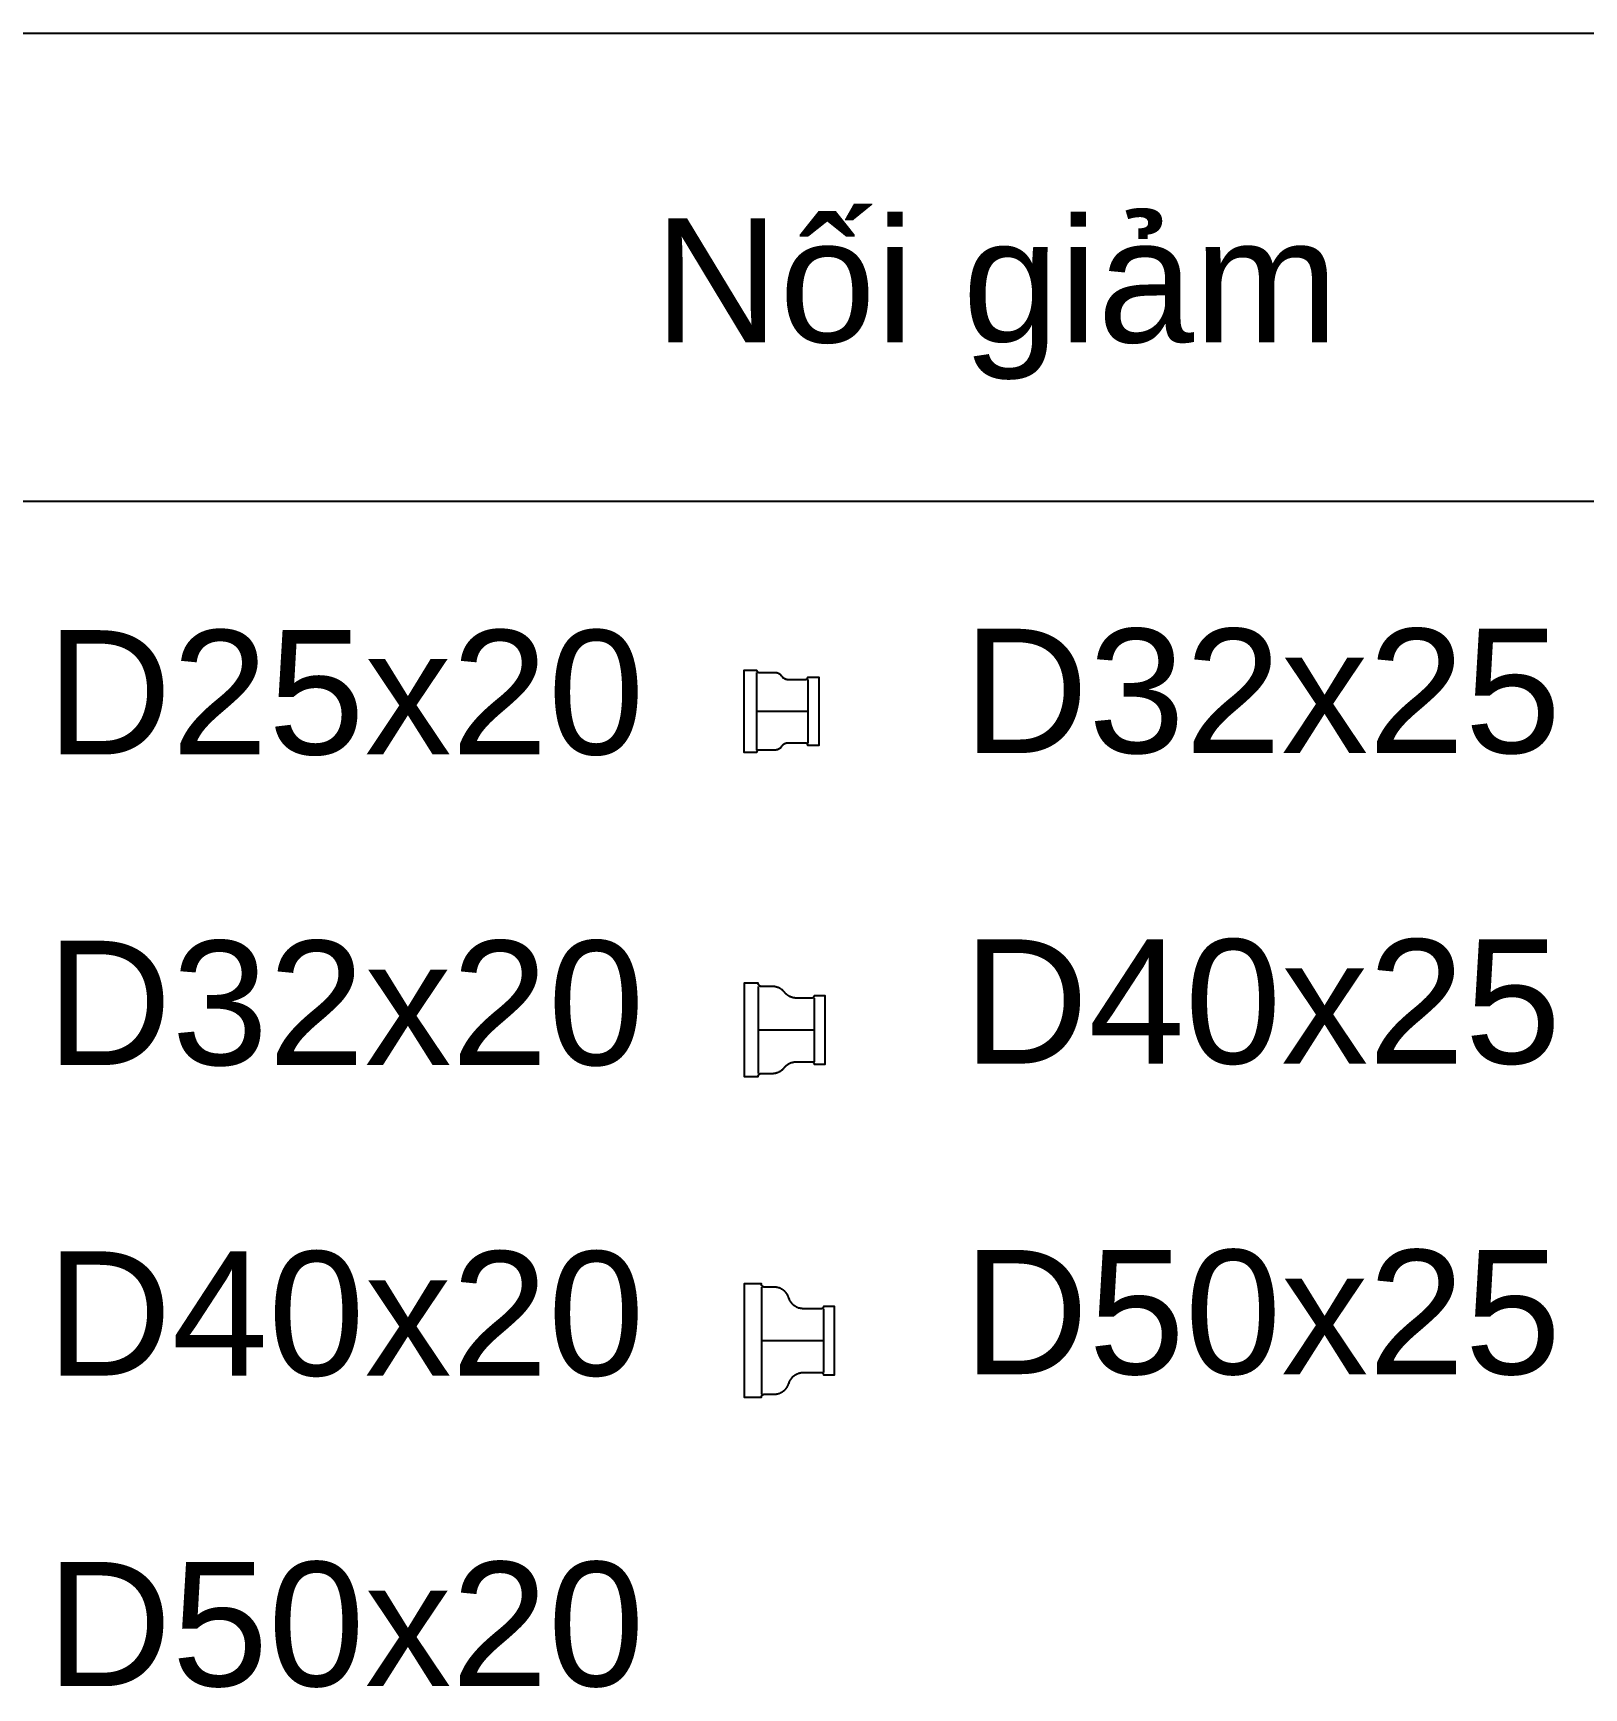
# Model space of a CAD drawing. Header units: millimetres. Extents: x 1218 to 72853, y -34712 to 16286.
# Drawn here: x 42429 to 43428, y 13849 to 14914 of the extents above; entities that cross this region are included whole.
import ezdxf

# ---------------------------------------------------------------- set-up
doc = ezdxf.new("R2010")
doc.units = ezdxf.units.MM
doc.styles.get("Standard").update_dxf_attribs({"font": 'arial.ttf'})

# ---------------------------------------------------------------- blocks, each defined once
blk = doc.blocks.new('GIAM-DN32x25 PCCC')
for p, q in [((-8.1, 25), (-8.1, -25)), ((24.9, 20.5), (24.9, -20.5))]:
    blk.add_line(p, q)
at = {"color": 8}
blk.add_line((-8.1, 0), (24.9, 0), dxfattribs=at)
blk.add_lwpolyline([(7.9, -22.7), (7.9, -22.8), (7.8, -22.9), (7.8, -23), (7.7, -23.1), (7.6, -23.1), (7.6, -23.2), (7.5, -23.3), (7.4, -23.4), (7.4, -23.4), (7.3, -23.5), (7.2, -23.6), (7.2, -23.7), (7.1, -23.7), (7, -23.8), (6.9, -23.9), (6.9, -23.9), (6.8, -24), (6.7, -24), (6.6, -24.1), (6.5, -24.1), (6.5, -24.2), (6.4, -24.3), (6.3, -24.3), (6.2, -24.4), (6.1, -24.4), (6, -24.4), (5.9, -24.5), (5.9, -24.5), (5.8, -24.6), (5.7, -24.6), (5.6, -24.7), (5.5, -24.7), (5.4, -24.7), (5.3, -24.8), (5.2, -24.8), (5.1, -24.8), (5, -24.8), (4.9, -24.9), (4.8, -24.9), (4.7, -24.9), (4.6, -24.9), (4.5, -24.9), (4.4, -25), (4.3, -25), (4.2, -25), (4.1, -25), (4, -25), (3.9, -25), (3.8, -25), (-6.6, -25), (-6.7, -25), (-6.7, -25), (-6.8, -25), (-6.8, -25), (-6.8, -25), (-6.9, -25), (-6.9, -25), (-7, -25.1), (-7, -25.1), (-7.1, -25.1), (-7.1, -25.1), (-7.2, -25.1), (-7.2, -25.1), (-7.2, -25.2), (-7.3, -25.2), (-7.3, -25.2), (-7.4, -25.2), (-7.4, -25.3), (-7.4, -25.3), (-7.5, -25.3), (-7.5, -25.3), (-7.6, -25.4), (-7.6, -25.4), (-7.6, -25.4), (-7.7, -25.5), (-7.7, -25.5), (-7.7, -25.5), (-7.7, -25.6), (-7.8, -25.6), (-7.8, -25.7), (-7.8, -25.7), (-7.9, -25.7), (-7.9, -25.8), (-7.9, -25.8), (-7.9, -25.9), (-7.9, -25.9), (-8, -25.9), (-8, -26), (-8, -26), (-8, -26.1), (-8, -26.1), (-8, -26.2), (-8, -26.2), (-8, -26.3), (-8.1, -26.3), (-8.1, -26.4), (-8.1, -26.4), (-8.1, -26.5), (-8.1, -26.5), (-16.1, -26.5), (-16.1, 26.5), (-8.1, 26.5), (-8.1, 26.5), (-8.1, 26.4), (-8.1, 26.4), (-8.1, 26.3), (-8, 26.3), (-8, 26.2), (-8, 26.2), (-8, 26.1), (-8, 26.1), (-8, 26), (-8, 26), (-8, 25.9), (-7.9, 25.9), (-7.9, 25.9), (-7.9, 25.8), (-7.9, 25.8), (-7.9, 25.7), (-7.8, 25.7), (-7.8, 25.7), (-7.8, 25.6), (-7.7, 25.6), (-7.7, 25.5), (-7.7, 25.5), (-7.7, 25.5), (-7.6, 25.4), (-7.6, 25.4), (-7.6, 25.4), (-7.5, 25.3), (-7.5, 25.3), (-7.4, 25.3), (-7.4, 25.3), (-7.4, 25.2), (-7.3, 25.2), (-7.3, 25.2), (-7.2, 25.2), (-7.2, 25.1), (-7.2, 25.1), (-7.1, 25.1), (-7.1, 25.1), (-7, 25.1), (-7, 25.1), (-6.9, 25), (-6.9, 25), (-6.8, 25), (-6.8, 25), (-6.8, 25), (-6.7, 25), (-6.7, 25), (-6.6, 25), (-6.6, 25), (3.8, 25), (3.9, 25), (3.9, 25), (4, 25), (4.1, 25), (4.2, 25), (4.3, 25), (4.4, 25), (4.5, 24.9), (4.6, 24.9), (4.7, 24.9), (4.8, 24.9), (4.9, 24.9), (5, 24.8), (5.1, 24.8), (5.2, 24.8), (5.3, 24.8), (5.4, 24.7), (5.5, 24.7), (5.6, 24.7), (5.7, 24.6), (5.8, 24.6), (5.9, 24.5), (5.9, 24.5), (6, 24.4), (6.1, 24.4), (6.2, 24.4), (6.3, 24.3), (6.4, 24.3), (6.5, 24.2), (6.5, 24.1), (6.6, 24.1), (6.7, 24), (6.8, 24), (6.9, 23.9), (6.9, 23.9), (7, 23.8), (7.1, 23.7), (7.2, 23.7), (7.2, 23.6), (7.3, 23.5), (7.4, 23.4), (7.4, 23.4), (7.5, 23.3), (7.6, 23.2), (7.6, 23.1), (7.7, 23.1), (7.8, 23), (7.8, 22.9), (7.9, 22.7), (8, 22.6), (8.1, 22.5), (8.2, 22.4), (8.2, 22.4), (8.3, 22.3), (8.3, 22.2), (8.4, 22.1), (8.5, 22.1), (8.5, 22), (8.6, 21.9), (8.7, 21.8), (8.8, 21.8), (8.8, 21.7), (8.9, 21.6), (9, 21.6), (9.1, 21.5), (9.1, 21.5), (9.2, 21.4), (9.3, 21.4), (9.4, 21.3), (9.5, 21.2), (9.6, 21.2), (9.6, 21.1), (9.7, 21.1), (9.8, 21.1), (9.9, 21), (10, 21), (10.1, 20.9), (10.2, 20.9), (10.3, 20.8), (10.4, 20.8), (10.5, 20.8), (10.5, 20.7), (10.6, 20.7), (10.7, 20.7), (10.8, 20.7), (10.9, 20.6), (11, 20.6), (11.1, 20.6), (11.2, 20.6), (11.3, 20.6), (11.4, 20.5), (11.5, 20.5), (11.6, 20.5), (11.7, 20.5), (11.8, 20.5), (11.9, 20.5), (12, 20.5), (12.1, 20.5), (23.4, 20.5), (23.5, 20.5), (23.6, 20.5), (23.6, 20.5), (23.7, 20.5), (23.7, 20.5), (23.8, 20.5), (23.8, 20.5), (23.9, 20.6), (23.9, 20.6), (23.9, 20.6), (24, 20.6), (24, 20.6), (24.1, 20.6), (24.1, 20.7), (24.2, 20.7), (24.2, 20.7), (24.2, 20.7), (24.3, 20.8), (24.3, 20.8), (24.4, 20.8), (24.4, 20.8), (24.4, 20.9), (24.5, 20.9), (24.5, 20.9), (24.5, 21), (24.6, 21), (24.6, 21), (24.6, 21.1), (24.7, 21.1), (24.7, 21.2), (24.7, 21.2), (24.7, 21.2), (24.8, 21.3), (24.8, 21.3), (24.8, 21.4), (24.8, 21.4), (24.8, 21.4), (24.8, 21.5), (24.9, 21.5), (24.9, 21.6), (24.9, 21.6), (24.9, 21.7), (24.9, 21.7), (24.9, 21.8), (24.9, 21.8), (24.9, 21.9), (24.9, 21.9), (24.9, 22), (24.9, 22), (31.9, 22), (31.9, -22), (24.9, -22), (24.9, -21.9), (24.9, -21.9), (24.9, -21.8), (24.9, -21.8), (24.9, -21.7), (24.9, -21.7), (24.9, -21.6), (24.9, -21.6), (24.9, -21.5), (24.8, -21.5), (24.8, -21.4), (24.8, -21.4), (24.8, -21.4), (24.8, -21.3), (24.8, -21.3), (24.7, -21.2), (24.7, -21.2), (24.7, -21.2), (24.7, -21.1), (24.6, -21.1), (24.6, -21), (24.6, -21), (24.5, -21), (24.5, -20.9), (24.5, -20.9), (24.4, -20.9), (24.4, -20.8), (24.4, -20.8), (24.3, -20.8), (24.3, -20.8), (24.2, -20.7), (24.2, -20.7), (24.2, -20.7), (24.1, -20.7), (24.1, -20.6), (24, -20.6), (24, -20.6), (23.9, -20.6), (23.9, -20.6), (23.9, -20.6), (23.8, -20.5), (23.8, -20.5), (23.7, -20.5), (23.7, -20.5), (23.6, -20.5), (23.6, -20.5), (23.5, -20.5), (23.5, -20.5), (23.4, -20.5), (12.1, -20.5), (11.9, -20.5), (11.8, -20.5), (11.7, -20.5), (11.6, -20.5), (11.5, -20.5), (11.4, -20.5), (11.3, -20.6), (11.2, -20.6), (11.1, -20.6), (11, -20.6), (10.9, -20.6), (10.8, -20.7), (10.7, -20.7), (10.6, -20.7), (10.5, -20.7), (10.5, -20.8), (10.4, -20.8), (10.3, -20.8), (10.2, -20.9), (10.1, -20.9), (10, -21), (9.9, -21), (9.8, -21.1), (9.7, -21.1), (9.6, -21.1), (9.6, -21.2), (9.5, -21.2), (9.4, -21.3), (9.3, -21.4), (9.2, -21.4), (9.1, -21.5), (9.1, -21.5), (9, -21.6), (8.9, -21.6), (8.8, -21.7), (8.8, -21.8), (8.7, -21.8), (8.6, -21.9), (8.5, -22), (8.5, -22.1), (8.4, -22.1), (8.3, -22.2), (8.3, -22.3), (8.2, -22.4), (8.2, -22.4), (8.1, -22.5), (8, -22.6), (8, -22.7)], close=True)
at = {"flags": 1}
for p in [(-16.1, 0), (31.9, 0)]:
    blk.add_attdef('AMC', p, '', height=0.5, dxfattribs=at)
blk = doc.blocks.new('GIAM-DN40x25 PCCC')
for p, q in [((-6.8, 28), (-6.8, -28)), ((29.2, 20.5), (29.2, -20.5))]:
    blk.add_line(p, q)
at = {"color": 8}
blk.add_line((-6.8, 0), (29.2, 0), dxfattribs=at)
blk.add_lwpolyline([(10, -24.2), (10.1, -24.1), (10.3, -24), (10.4, -23.8), (10.5, -23.7), (10.6, -23.6), (10.7, -23.4), (10.9, -23.3), (11, -23.2), (11.1, -23.1), (11.3, -23), (11.4, -22.8), (11.5, -22.7), (11.7, -22.6), (11.8, -22.5), (12, -22.4), (12.1, -22.3), (12.3, -22.2), (12.4, -22.1), (12.6, -22), (12.7, -21.9), (12.9, -21.8), (13, -21.7), (13.2, -21.6), (13.3, -21.6), (13.5, -21.5), (13.7, -21.4), (13.8, -21.3), (14, -21.3), (14.2, -21.2), (14.3, -21.1), (14.5, -21.1), (14.7, -21), (14.8, -21), (15, -20.9), (15.2, -20.9), (15.4, -20.8), (15.5, -20.8), (15.7, -20.7), (15.9, -20.7), (16.1, -20.7), (16.2, -20.6), (16.4, -20.6), (16.6, -20.6), (16.8, -20.6), (16.9, -20.5), (17.1, -20.5), (17.3, -20.5), (17.5, -20.5), (17.8, -20.5), (27.7, -20.5), (27.7, -20.5), (27.8, -20.5), (27.8, -20.5), (27.9, -20.5), (27.9, -20.5), (27.9, -20.5), (28, -20.5), (28, -20.5), (28.1, -20.6), (28.1, -20.6), (28.2, -20.6), (28.2, -20.6), (28.3, -20.6), (28.3, -20.6), (28.3, -20.7), (28.4, -20.7), (28.4, -20.7), (28.5, -20.7), (28.5, -20.8), (28.5, -20.8), (28.6, -20.8), (28.6, -20.8), (28.7, -20.9), (28.7, -20.9), (28.7, -20.9), (28.8, -21), (28.8, -21), (28.8, -21), (28.9, -21.1), (28.9, -21.1), (28.9, -21.2), (28.9, -21.2), (29, -21.2), (29, -21.3), (29, -21.3), (29, -21.4), (29, -21.4), (29.1, -21.4), (29.1, -21.5), (29.1, -21.5), (29.1, -21.6), (29.1, -21.6), (29.1, -21.7), (29.1, -21.7), (29.1, -21.8), (29.2, -21.8), (29.2, -21.9), (29.2, -21.9), (29.2, -22), (29.2, -22), (36.2, -22), (36.2, 22), (29.2, 22), (29.2, 22), (29.2, 22), (29.2, 21.9), (29.2, 21.9), (29.2, 21.8), (29.1, 21.8), (29.1, 21.7), (29.1, 21.7), (29.1, 21.6), (29.1, 21.6), (29.1, 21.5), (29.1, 21.5), (29.1, 21.4), (29, 21.4), (29, 21.4), (29, 21.3), (29, 21.3), (29, 21.2), (28.9, 21.2), (28.9, 21.2), (28.9, 21.1), (28.9, 21.1), (28.8, 21), (28.8, 21), (28.8, 21), (28.7, 20.9), (28.7, 20.9), (28.7, 20.9), (28.6, 20.8), (28.6, 20.8), (28.5, 20.8), (28.5, 20.8), (28.5, 20.7), (28.4, 20.7), (28.4, 20.7), (28.3, 20.7), (28.3, 20.6), (28.3, 20.6), (28.2, 20.6), (28.2, 20.6), (28.1, 20.6), (28.1, 20.6), (28, 20.5), (28, 20.5), (27.9, 20.5), (27.9, 20.5), (27.9, 20.5), (27.8, 20.5), (27.8, 20.5), (27.7, 20.5), (17.8, 20.5), (17.7, 20.5), (17.5, 20.5), (17.3, 20.5), (17.1, 20.5), (16.9, 20.5), (16.8, 20.6), (16.6, 20.6), (16.4, 20.6), (16.2, 20.6), (16.1, 20.7), (15.9, 20.7), (15.7, 20.7), (15.5, 20.8), (15.4, 20.8), (15.2, 20.9), (15, 20.9), (14.8, 21), (14.7, 21), (14.5, 21.1), (14.3, 21.1), (14.2, 21.2), (14, 21.3), (13.8, 21.3), (13.7, 21.4), (13.5, 21.5), (13.3, 21.6), (13.2, 21.6), (13, 21.7), (12.9, 21.8), (12.7, 21.9), (12.6, 22), (12.4, 22.1), (12.3, 22.2), (12.1, 22.3), (12, 22.4), (11.8, 22.5), (11.7, 22.6), (11.5, 22.7), (11.4, 22.8), (11.3, 23), (11.1, 23.1), (11, 23.2), (10.9, 23.3), (10.7, 23.4), (10.6, 23.6), (10.5, 23.7), (10.4, 23.8), (10.3, 24), (10, 24.2), (9.8, 24.5), (9.7, 24.7), (9.6, 24.8), (9.4, 24.9), (9.3, 25.1), (9.2, 25.2), (9.1, 25.3), (8.9, 25.4), (8.8, 25.5), (8.7, 25.7), (8.5, 25.8), (8.4, 25.9), (8.2, 26), (8.1, 26.1), (7.9, 26.2), (7.8, 26.3), (7.7, 26.4), (7.5, 26.5), (7.3, 26.6), (7.2, 26.7), (7, 26.8), (6.9, 26.9), (6.7, 26.9), (6.6, 27), (6.4, 27.1), (6.2, 27.2), (6.1, 27.2), (5.9, 27.3), (5.7, 27.4), (5.6, 27.4), (5.4, 27.5), (5.2, 27.5), (5.1, 27.6), (4.9, 27.6), (4.7, 27.7), (4.5, 27.7), (4.4, 27.8), (4.2, 27.8), (4, 27.8), (3.8, 27.9), (3.7, 27.9), (3.5, 27.9), (3.3, 27.9), (3.1, 28), (2.9, 28), (2.8, 28), (2.6, 28), (2.4, 28), (2.2, 28), (-4.8, 28), (-4.9, 28), (-5, 28), (-5, 28), (-5.1, 28), (-5.1, 28), (-5.2, 28), (-5.3, 28), (-5.3, 28.1), (-5.4, 28.1), (-5.5, 28.1), (-5.5, 28.1), (-5.6, 28.1), (-5.6, 28.2), (-5.7, 28.2), (-5.7, 28.2), (-5.8, 28.2), (-5.9, 28.3), (-5.9, 28.3), (-6, 28.3), (-6, 28.4), (-6.1, 28.4), (-6.1, 28.5), (-6.2, 28.5), (-6.2, 28.5), (-6.2, 28.6), (-6.3, 28.6), (-6.3, 28.7), (-6.4, 28.7), (-6.4, 28.8), (-6.5, 28.8), (-6.5, 28.9), (-6.5, 28.9), (-6.6, 29), (-6.6, 29), (-6.6, 29.1), (-6.6, 29.1), (-6.7, 29.2), (-6.7, 29.3), (-6.7, 29.3), (-6.7, 29.4), (-6.8, 29.4), (-6.8, 29.5), (-6.8, 29.6), (-6.8, 29.6), (-6.8, 29.7), (-6.8, 29.7), (-6.8, 29.8), (-6.8, 29.9), (-6.8, 30), (-6.8, 30), (-15.8, 30), (-15.8, -30), (-6.8, -30), (-6.8, -30), (-6.8, -29.9), (-6.8, -29.9), (-6.8, -29.8), (-6.8, -29.7), (-6.8, -29.7), (-6.8, -29.6), (-6.8, -29.6), (-6.8, -29.5), (-6.8, -29.4), (-6.7, -29.4), (-6.7, -29.3), (-6.7, -29.3), (-6.7, -29.2), (-6.6, -29.1), (-6.6, -29.1), (-6.6, -29), (-6.6, -29), (-6.5, -28.9), (-6.5, -28.9), (-6.5, -28.8), (-6.4, -28.8), (-6.4, -28.7), (-6.3, -28.7), (-6.3, -28.6), (-6.2, -28.6), (-6.2, -28.5), (-6.2, -28.5), (-6.1, -28.5), (-6.1, -28.4), (-6, -28.4), (-6, -28.3), (-5.9, -28.3), (-5.9, -28.3), (-5.8, -28.2), (-5.7, -28.2), (-5.7, -28.2), (-5.6, -28.2), (-5.6, -28.1), (-5.5, -28.1), (-5.5, -28.1), (-5.4, -28.1), (-5.3, -28.1), (-5.3, -28), (-5.2, -28), (-5.1, -28), (-5.1, -28), (-5, -28), (-5, -28), (-4.8, -28), (2.2, -28), (2.6, -28), (2.8, -28), (2.9, -28), (3.1, -28), (3.3, -27.9), (3.5, -27.9), (3.7, -27.9), (3.8, -27.9), (4, -27.8), (4.2, -27.8), (4.4, -27.8), (4.5, -27.7), (4.7, -27.7), (4.9, -27.6), (5.1, -27.6), (5.2, -27.5), (5.4, -27.5), (5.6, -27.4), (5.7, -27.4), (5.9, -27.3), (6.1, -27.2), (6.2, -27.2), (6.4, -27.1), (6.6, -27), (6.7, -26.9), (6.9, -26.9), (7, -26.8), (7.2, -26.7), (7.3, -26.6), (7.5, -26.5), (7.7, -26.4), (7.8, -26.3), (7.9, -26.2), (8.1, -26.1), (8.2, -26), (8.4, -25.9), (8.5, -25.8), (8.7, -25.7), (8.8, -25.5), (8.9, -25.4), (9.1, -25.3), (9.2, -25.2), (9.3, -25.1), (9.4, -24.9), (9.6, -24.8), (9.7, -24.7), (9.8, -24.5), (9.9, -24.4)], close=True)
at = {"flags": 1}
for p in [(-15.8, 0), (36.2, 0)]:
    blk.add_attdef('AMC', p, '', height=0.5, dxfattribs=at)
blk = doc.blocks.new('GIAM-DN50x25 PCCC')
for p, q in [((-8.6, 34.5), (-8.6, -34.5)), ((31.4, 20.5), (31.4, -20.5))]:
    blk.add_line(p, q)
at = {"color": 8}
blk.add_line((-8.6, 0), (31.4, 0), dxfattribs=at)
blk.add_lwpolyline([(9.1, -27.5), (9.2, -27.3), (9.2, -27), (9.3, -26.8), (9.4, -26.6), (9.5, -26.3), (9.6, -26.1), (9.8, -25.9), (9.9, -25.6), (10, -25.4), (10.1, -25.2), (10.3, -25), (10.4, -24.8), (10.6, -24.6), (10.7, -24.4), (10.9, -24.2), (11, -24), (11.2, -23.8), (11.4, -23.6), (11.5, -23.4), (11.7, -23.2), (11.9, -23.1), (12.1, -22.9), (12.3, -22.7), (12.5, -22.6), (12.7, -22.4), (12.9, -22.3), (13.1, -22.1), (13.3, -22), (13.5, -21.9), (13.8, -21.8), (14, -21.6), (14.2, -21.5), (14.4, -21.4), (14.7, -21.3), (14.9, -21.2), (15.1, -21.1), (15.4, -21), (15.6, -21), (15.9, -20.9), (16.1, -20.8), (16.4, -20.8), (16.6, -20.7), (16.9, -20.7), (17.1, -20.6), (17.4, -20.6), (17.6, -20.6), (17.9, -20.5), (18.1, -20.5), (18.6, -20.5), (29.9, -20.5), (29.9, -20.5), (29.9, -20.5), (30, -20.5), (30, -20.5), (30.1, -20.5), (30.1, -20.5), (30.2, -20.5), (30.2, -20.5), (30.3, -20.6), (30.3, -20.6), (30.4, -20.6), (30.4, -20.6), (30.4, -20.6), (30.5, -20.6), (30.5, -20.7), (30.6, -20.7), (30.6, -20.7), (30.7, -20.7), (30.7, -20.8), (30.7, -20.8), (30.8, -20.8), (30.8, -20.8), (30.8, -20.9), (30.9, -20.9), (30.9, -20.9), (30.9, -21), (31, -21), (31, -21), (31, -21.1), (31.1, -21.1), (31.1, -21.2), (31.1, -21.2), (31.1, -21.2), (31.2, -21.3), (31.2, -21.3), (31.2, -21.4), (31.2, -21.4), (31.2, -21.4), (31.3, -21.5), (31.3, -21.5), (31.3, -21.6), (31.3, -21.6), (31.3, -21.7), (31.3, -21.7), (31.3, -21.8), (31.3, -21.8), (31.3, -21.9), (31.4, -21.9), (31.4, -22), (38.4, -22), (38.4, 22), (31.4, 22), (31.4, 22), (31.4, 21.9), (31.3, 21.9), (31.3, 21.8), (31.3, 21.8), (31.3, 21.7), (31.3, 21.7), (31.3, 21.6), (31.3, 21.6), (31.3, 21.5), (31.3, 21.5), (31.2, 21.4), (31.2, 21.4), (31.2, 21.4), (31.2, 21.3), (31.2, 21.3), (31.1, 21.2), (31.1, 21.2), (31.1, 21.2), (31.1, 21.1), (31, 21.1), (31, 21), (31, 21), (30.9, 21), (30.9, 20.9), (30.9, 20.9), (30.8, 20.9), (30.8, 20.8), (30.8, 20.8), (30.7, 20.8), (30.7, 20.8), (30.7, 20.7), (30.6, 20.7), (30.6, 20.7), (30.5, 20.7), (30.5, 20.6), (30.4, 20.6), (30.4, 20.6), (30.4, 20.6), (30.3, 20.6), (30.3, 20.6), (30.2, 20.5), (30.2, 20.5), (30.1, 20.5), (30.1, 20.5), (30, 20.5), (30, 20.5), (29.9, 20.5), (29.9, 20.5), (18.6, 20.5), (18.4, 20.5), (18.1, 20.5), (17.9, 20.5), (17.6, 20.6), (17.4, 20.6), (17.1, 20.6), (16.9, 20.7), (16.6, 20.7), (16.4, 20.8), (16.1, 20.8), (15.9, 20.9), (15.6, 21), (15.4, 21), (15.1, 21.1), (14.9, 21.2), (14.7, 21.3), (14.4, 21.4), (14.2, 21.5), (14, 21.6), (13.8, 21.8), (13.5, 21.9), (13.3, 22), (13.1, 22.1), (12.9, 22.3), (12.7, 22.4), (12.5, 22.6), (12.3, 22.7), (12.1, 22.9), (11.9, 23.1), (11.7, 23.2), (11.5, 23.4), (11.4, 23.6), (11.2, 23.8), (11, 24), (10.9, 24.2), (10.7, 24.4), (10.6, 24.6), (10.4, 24.8), (10.3, 25), (10.1, 25.2), (10, 25.4), (9.9, 25.6), (9.8, 25.9), (9.6, 26.1), (9.5, 26.3), (9.4, 26.6), (9.3, 26.8), (9.2, 27), (9.1, 27.5), (8.9, 28), (8.8, 28.2), (8.7, 28.4), (8.6, 28.7), (8.5, 28.9), (8.4, 29.1), (8.3, 29.4), (8.2, 29.6), (8, 29.8), (7.9, 30), (7.7, 30.2), (7.6, 30.4), (7.4, 30.6), (7.3, 30.8), (7.1, 31), (7, 31.2), (6.8, 31.4), (6.6, 31.6), (6.4, 31.8), (6.2, 31.9), (6, 32.1), (5.9, 32.3), (5.7, 32.4), (5.5, 32.6), (5.2, 32.7), (5, 32.9), (4.8, 33), (4.6, 33.1), (4.4, 33.2), (4.2, 33.4), (3.9, 33.5), (3.7, 33.6), (3.5, 33.7), (3.2, 33.8), (3, 33.9), (2.8, 34), (2.5, 34), (2.3, 34.1), (2, 34.2), (1.8, 34.2), (1.6, 34.3), (1.3, 34.3), (1.1, 34.4), (0.8, 34.4), (0.5, 34.4), (0.3, 34.5), (0, 34.5), (-0.2, 34.5), (-0.5, 34.5), (-6.6, 34.5), (-6.7, 34.5), (-6.8, 34.5), (-6.8, 34.5), (-6.9, 34.5), (-7, 34.5), (-7, 34.5), (-7.1, 34.5), (-7.1, 34.6), (-7.2, 34.6), (-7.3, 34.6), (-7.3, 34.6), (-7.4, 34.6), (-7.4, 34.7), (-7.5, 34.7), (-7.6, 34.7), (-7.6, 34.7), (-7.7, 34.8), (-7.7, 34.8), (-7.8, 34.8), (-7.8, 34.9), (-7.9, 34.9), (-7.9, 35), (-8, 35), (-8, 35), (-8.1, 35.1), (-8.1, 35.1), (-8.1, 35.2), (-8.2, 35.2), (-8.2, 35.3), (-8.3, 35.3), (-8.3, 35.4), (-8.3, 35.4), (-8.4, 35.5), (-8.4, 35.5), (-8.4, 35.6), (-8.5, 35.6), (-8.5, 35.7), (-8.5, 35.8), (-8.5, 35.8), (-8.5, 35.9), (-8.6, 35.9), (-8.6, 36), (-8.6, 36.1), (-8.6, 36.1), (-8.6, 36.2), (-8.6, 36.2), (-8.6, 36.3), (-8.6, 36.4), (-8.6, 36.5), (-8.6, 36.5), (-19.6, 36.5), (-19.6, -36.5), (-8.6, -36.5), (-8.6, -36.5), (-8.6, -36.4), (-8.6, -36.4), (-8.6, -36.3), (-8.6, -36.2), (-8.6, -36.2), (-8.6, -36.1), (-8.6, -36.1), (-8.6, -36), (-8.6, -35.9), (-8.5, -35.9), (-8.5, -35.8), (-8.5, -35.8), (-8.5, -35.7), (-8.5, -35.6), (-8.4, -35.6), (-8.4, -35.5), (-8.4, -35.5), (-8.3, -35.4), (-8.3, -35.4), (-8.3, -35.3), (-8.2, -35.3), (-8.2, -35.2), (-8.1, -35.2), (-8.1, -35.1), (-8.1, -35.1), (-8, -35), (-8, -35), (-7.9, -35), (-7.9, -34.9), (-7.8, -34.9), (-7.8, -34.8), (-7.7, -34.8), (-7.7, -34.8), (-7.6, -34.7), (-7.6, -34.7), (-7.5, -34.7), (-7.4, -34.7), (-7.4, -34.6), (-7.3, -34.6), (-7.3, -34.6), (-7.2, -34.6), (-7.1, -34.6), (-7.1, -34.5), (-7, -34.5), (-7, -34.5), (-6.9, -34.5), (-6.8, -34.5), (-6.8, -34.5), (-6.6, -34.5), (-0.5, -34.5), (0, -34.5), (0.3, -34.5), (0.5, -34.4), (0.8, -34.4), (1.1, -34.4), (1.3, -34.3), (1.6, -34.3), (1.8, -34.2), (2, -34.2), (2.3, -34.1), (2.5, -34), (2.8, -34), (3, -33.9), (3.2, -33.8), (3.5, -33.7), (3.7, -33.6), (3.9, -33.5), (4.2, -33.4), (4.4, -33.2), (4.6, -33.1), (4.8, -33), (5, -32.9), (5.2, -32.7), (5.5, -32.6), (5.7, -32.4), (5.9, -32.3), (6, -32.1), (6.2, -31.9), (6.4, -31.8), (6.6, -31.6), (6.8, -31.4), (7, -31.2), (7.1, -31), (7.3, -30.8), (7.4, -30.6), (7.6, -30.4), (7.7, -30.2), (7.9, -30), (8, -29.8), (8.2, -29.6), (8.3, -29.4), (8.4, -29.1), (8.5, -28.9), (8.6, -28.7), (8.7, -28.4), (8.8, -28.2), (8.9, -28), (9, -27.7)], close=True)
at = {"flags": 1}
for p in [(-19.6, 0), (38.4, 0)]:
    blk.add_attdef('AMC', p, '', height=0.5, dxfattribs=at)

msp = doc.modelspace()

# ---------------------------------------------------------------- linework, layer by layer
for p, q in [((38761.2, 14914.2), (44955.1, 14914.2)), ((38761.2, 14612.8), (44955.1, 14612.8))]:
    msp.add_line(p, q)

# ---------------------------------------------------------------- block references
for name, p in [('GIAM-DN32x25 PCCC', (42903.4, 14477.5)), ('GIAM-DN40x25 PCCC', (42903.2, 14272.3)), ('GIAM-DN50x25 PCCC', (42907, 14072.2))]:
    msp.add_blockref(name, p)

# ---------------------------------------------------------------- texts
at = {"color": 1, "ltscale": 500}
msp.add_text('Nối giảm', height=80, rotation=360, dxfattribs=at).set_placement((42829.2, 14715))
at = {"color": 2, "ltscale": 500}
for s, p in [('D25x20', (42437.9, 14449.7)), ('D32x25', (43028.3, 14450.6)), ('D32x20', (42437.9, 14249.7)), ('D40x25', (43028.3, 14250.6)), ('D40x20', (42437.9, 14049.7)), ('D50x25', (43028.3, 14050.6)), ('D50x20', (42437.9, 13849.7))]:
    msp.add_text(s, height=80, rotation=360, dxfattribs=at).set_placement(p)

doc.saveas('drawing.dxf')
